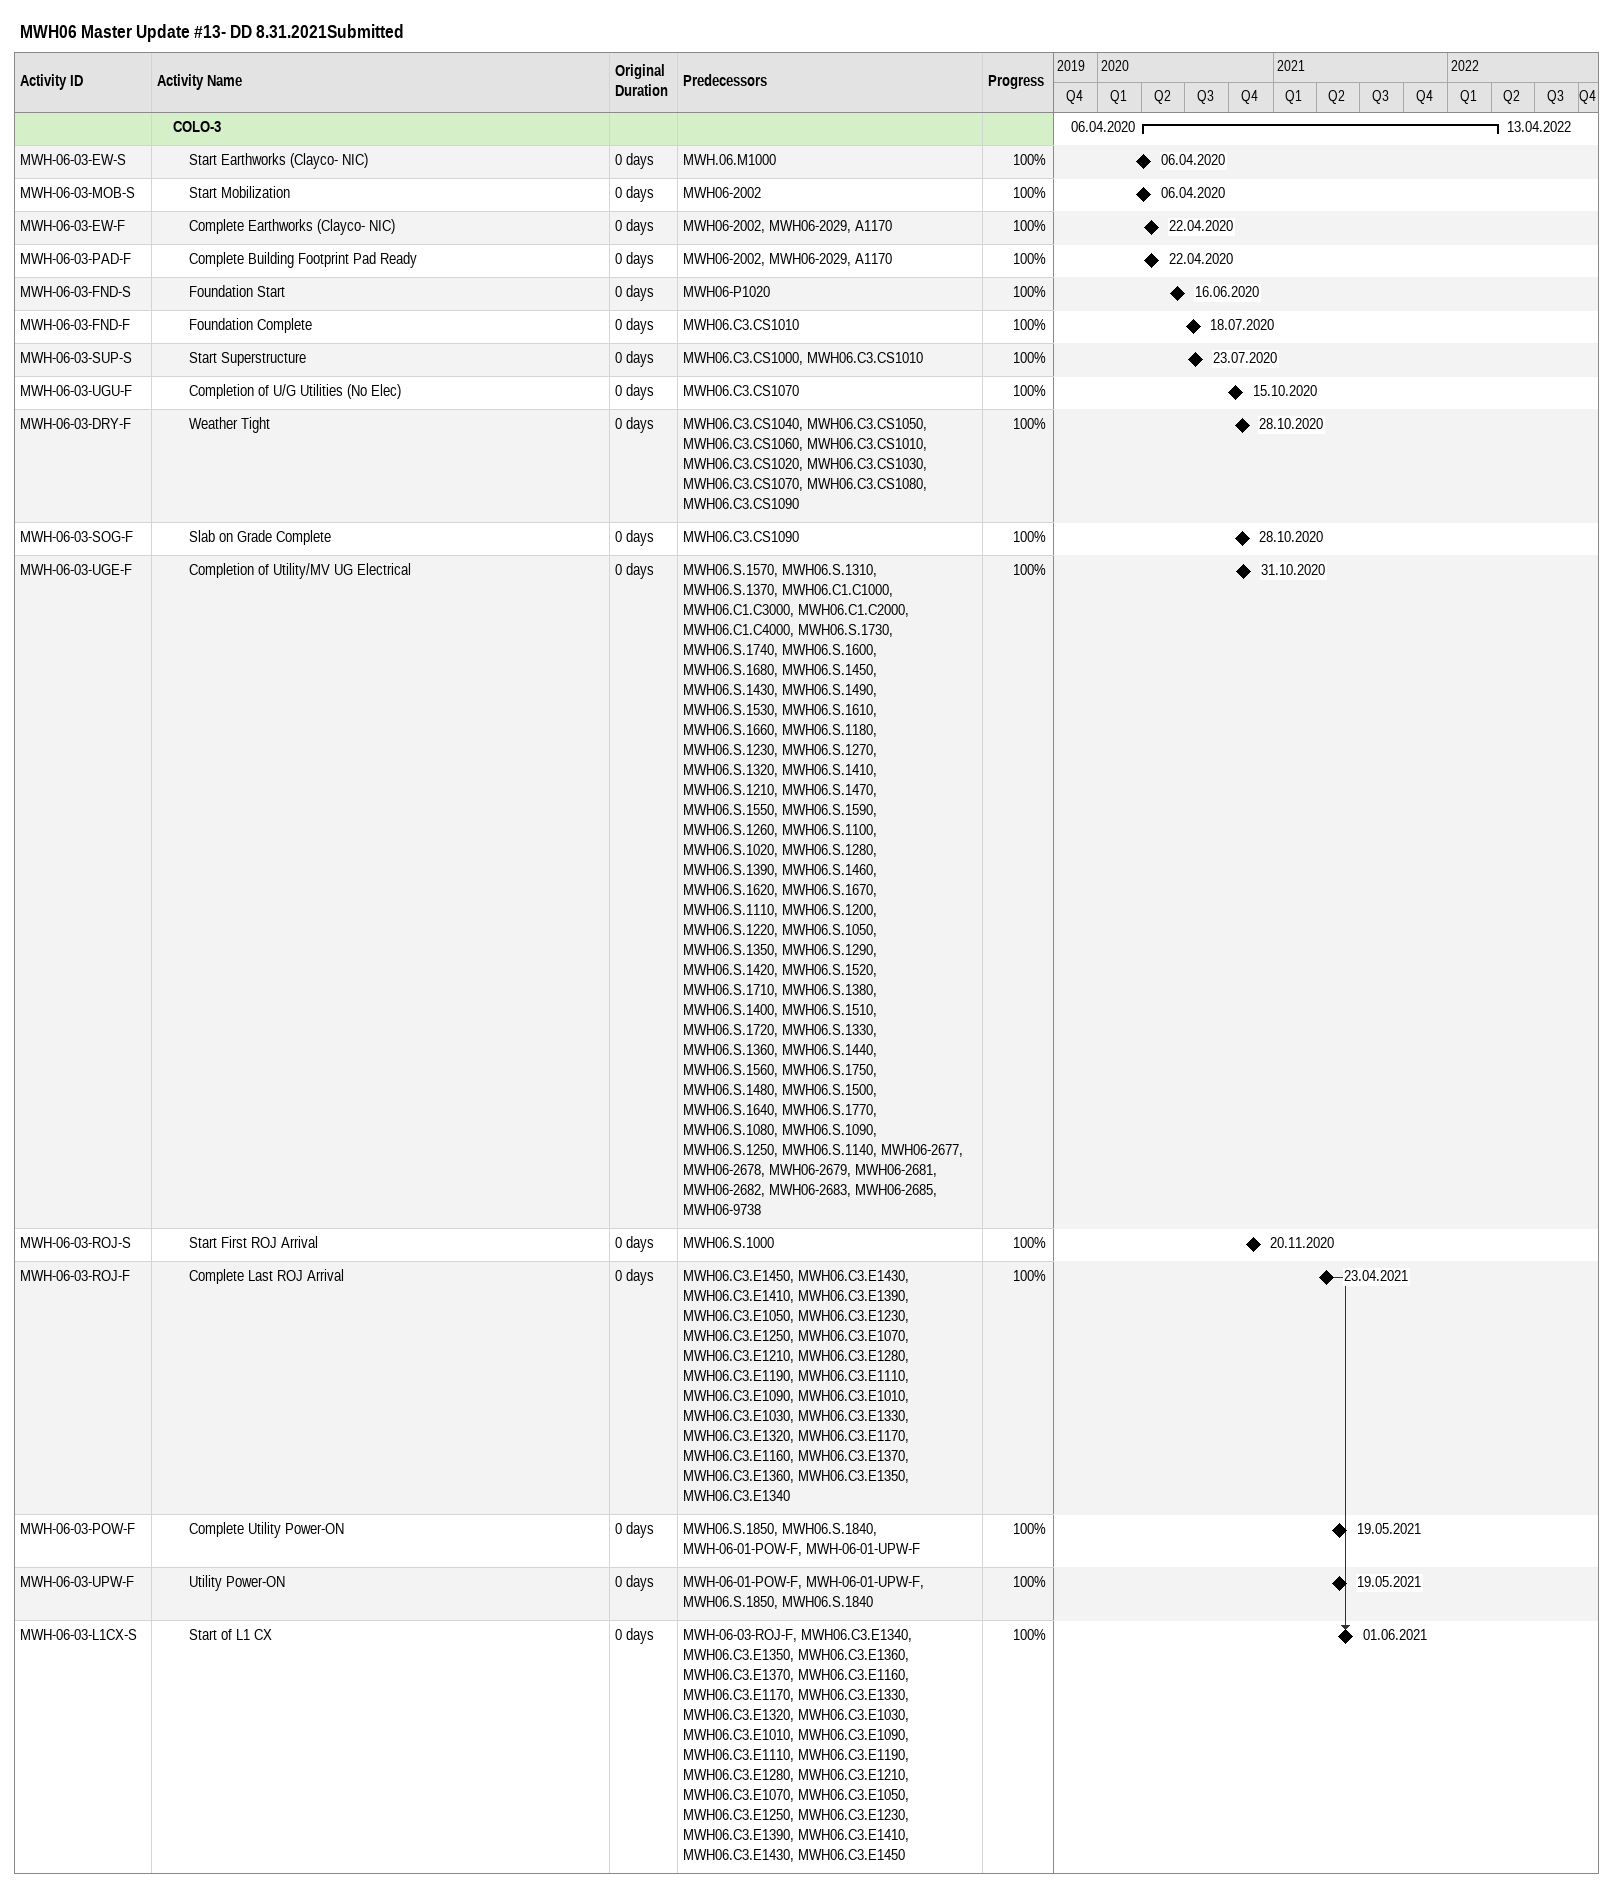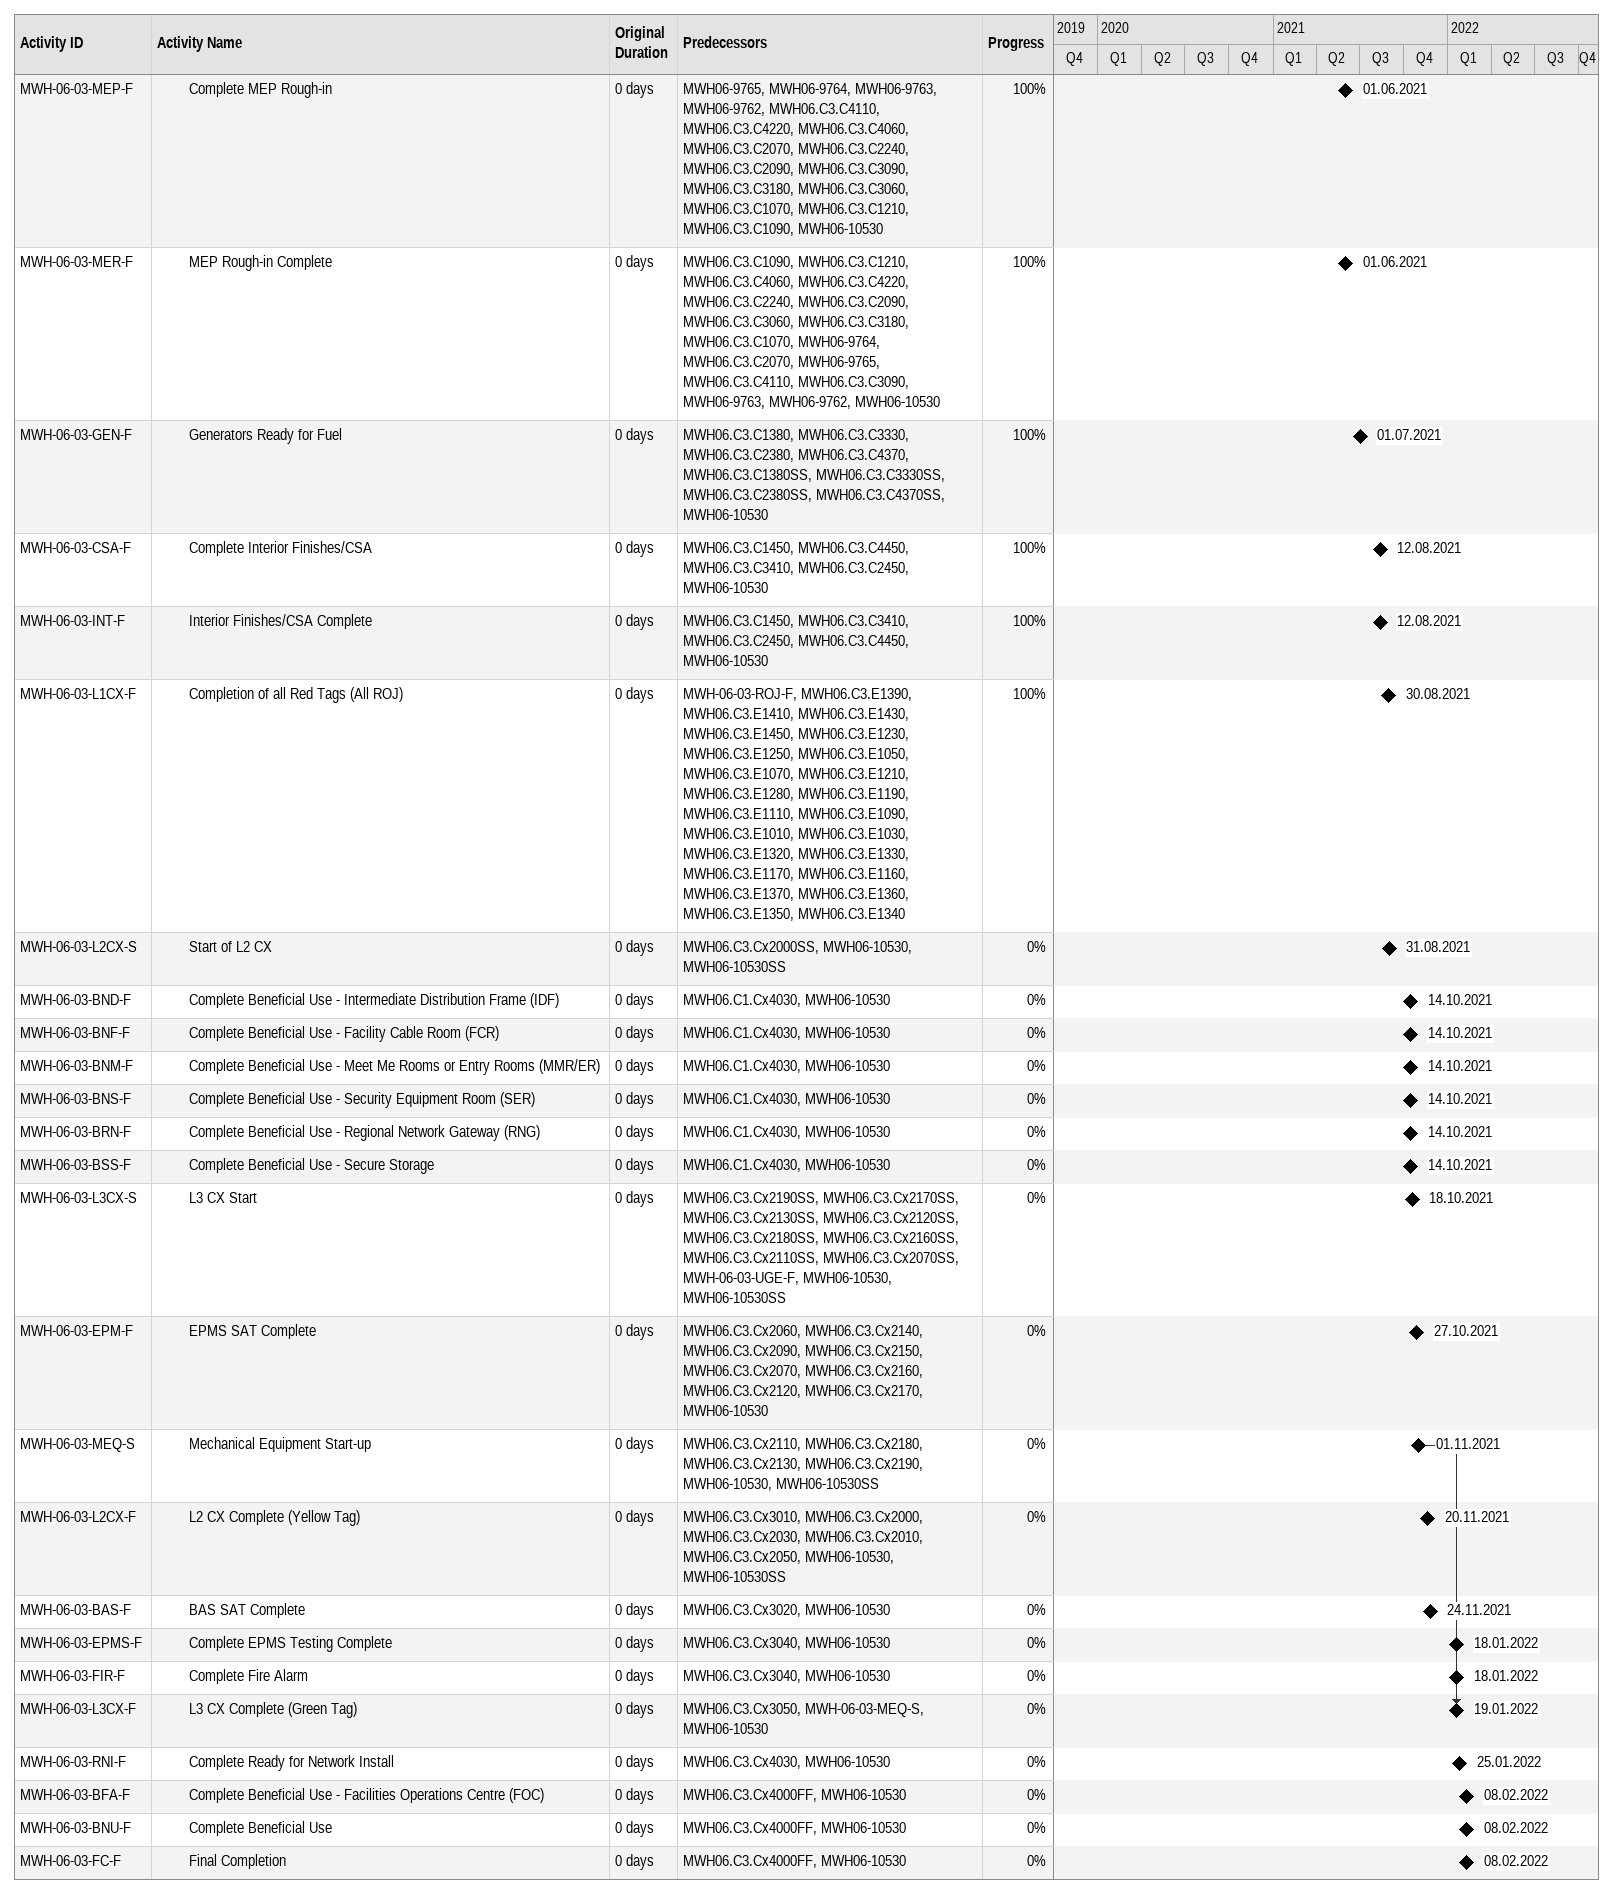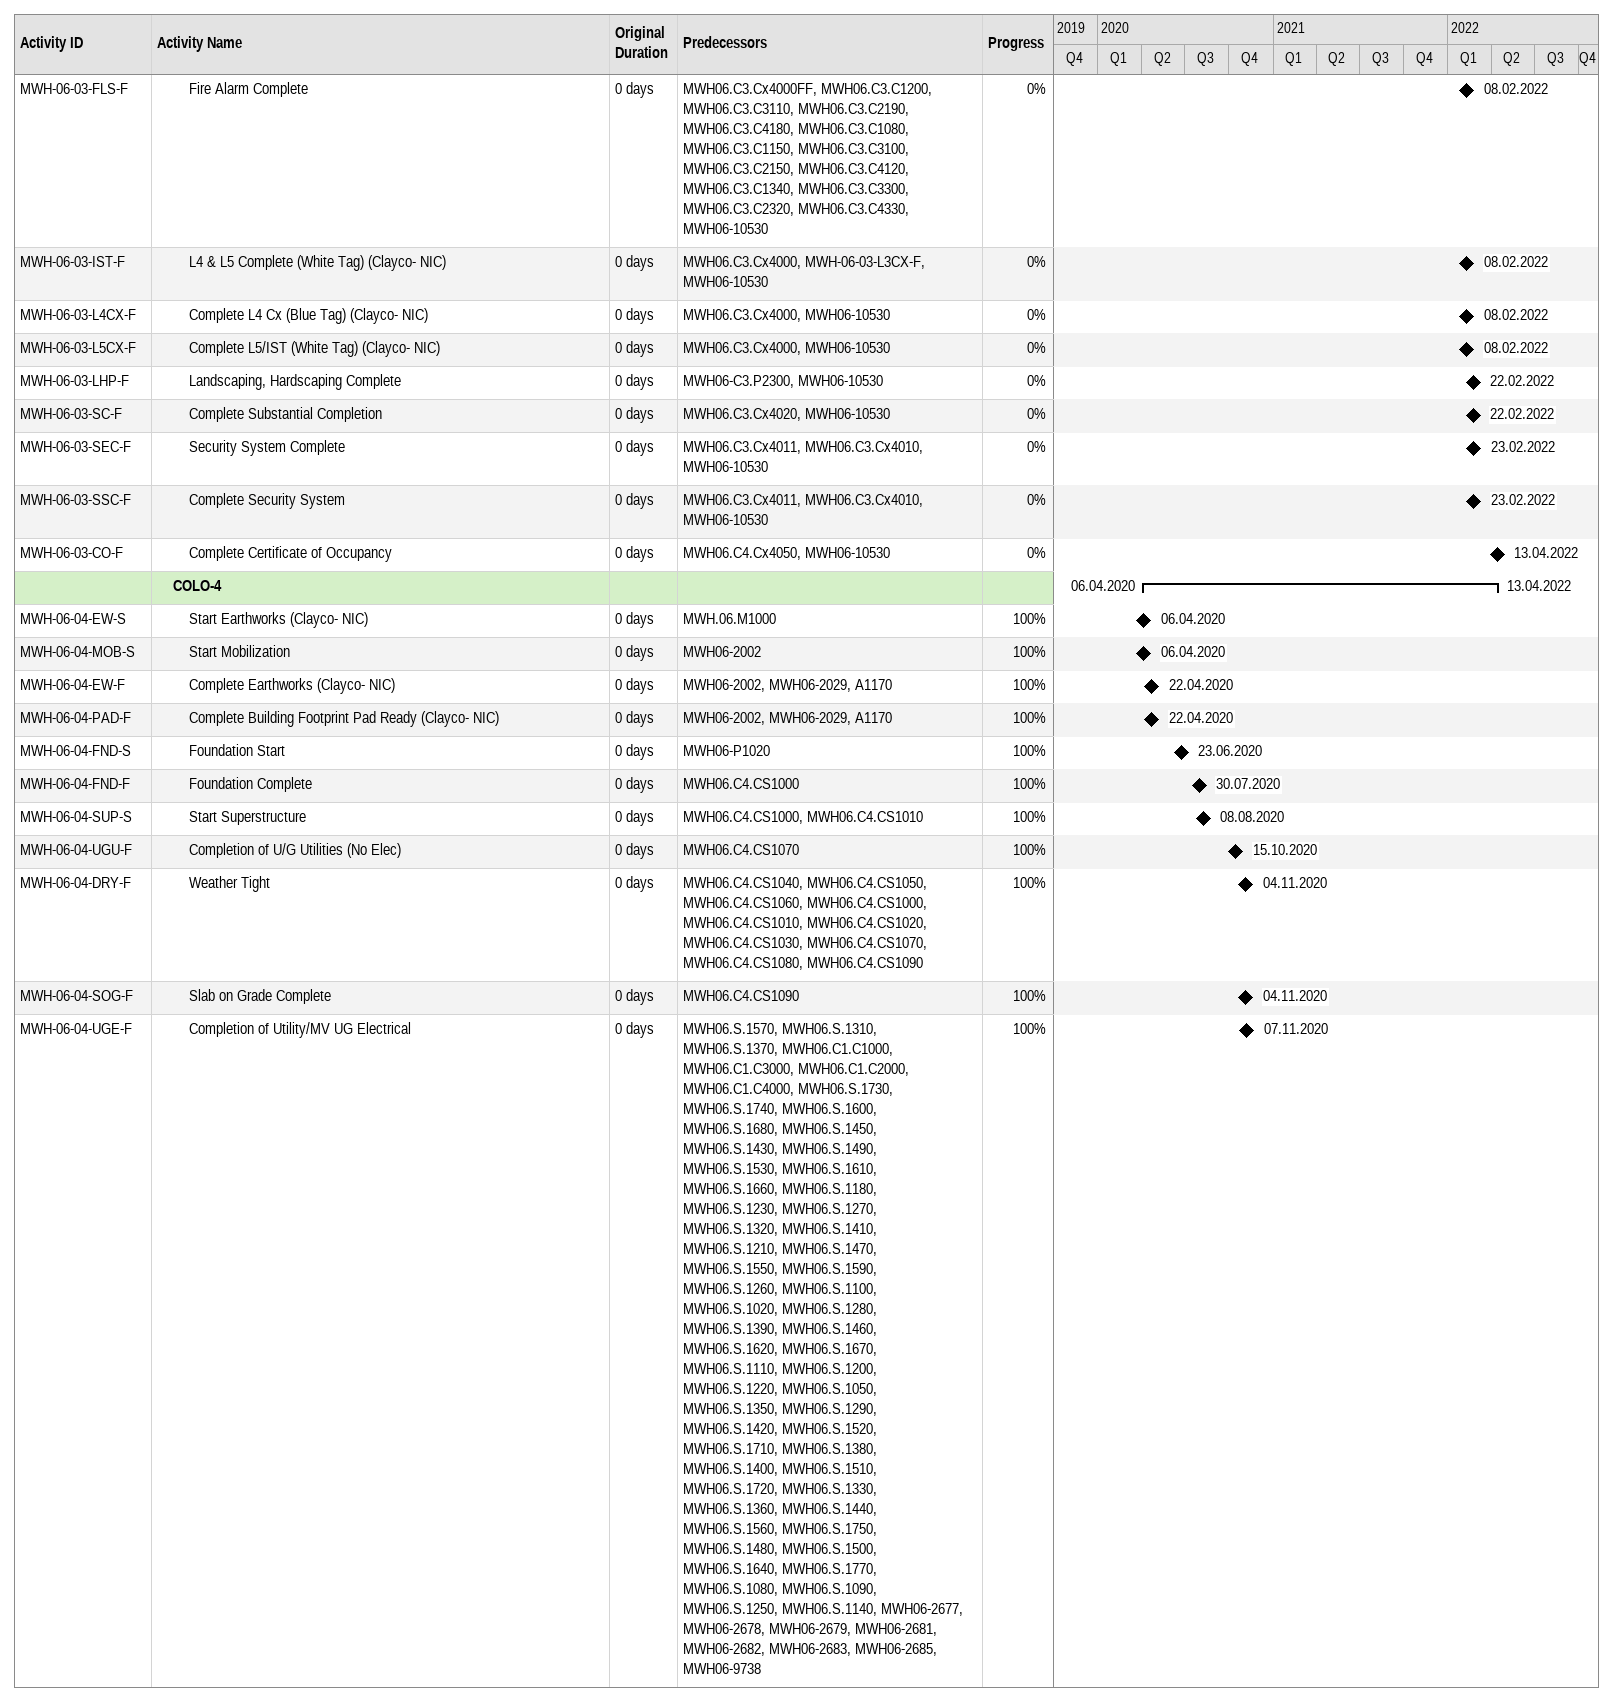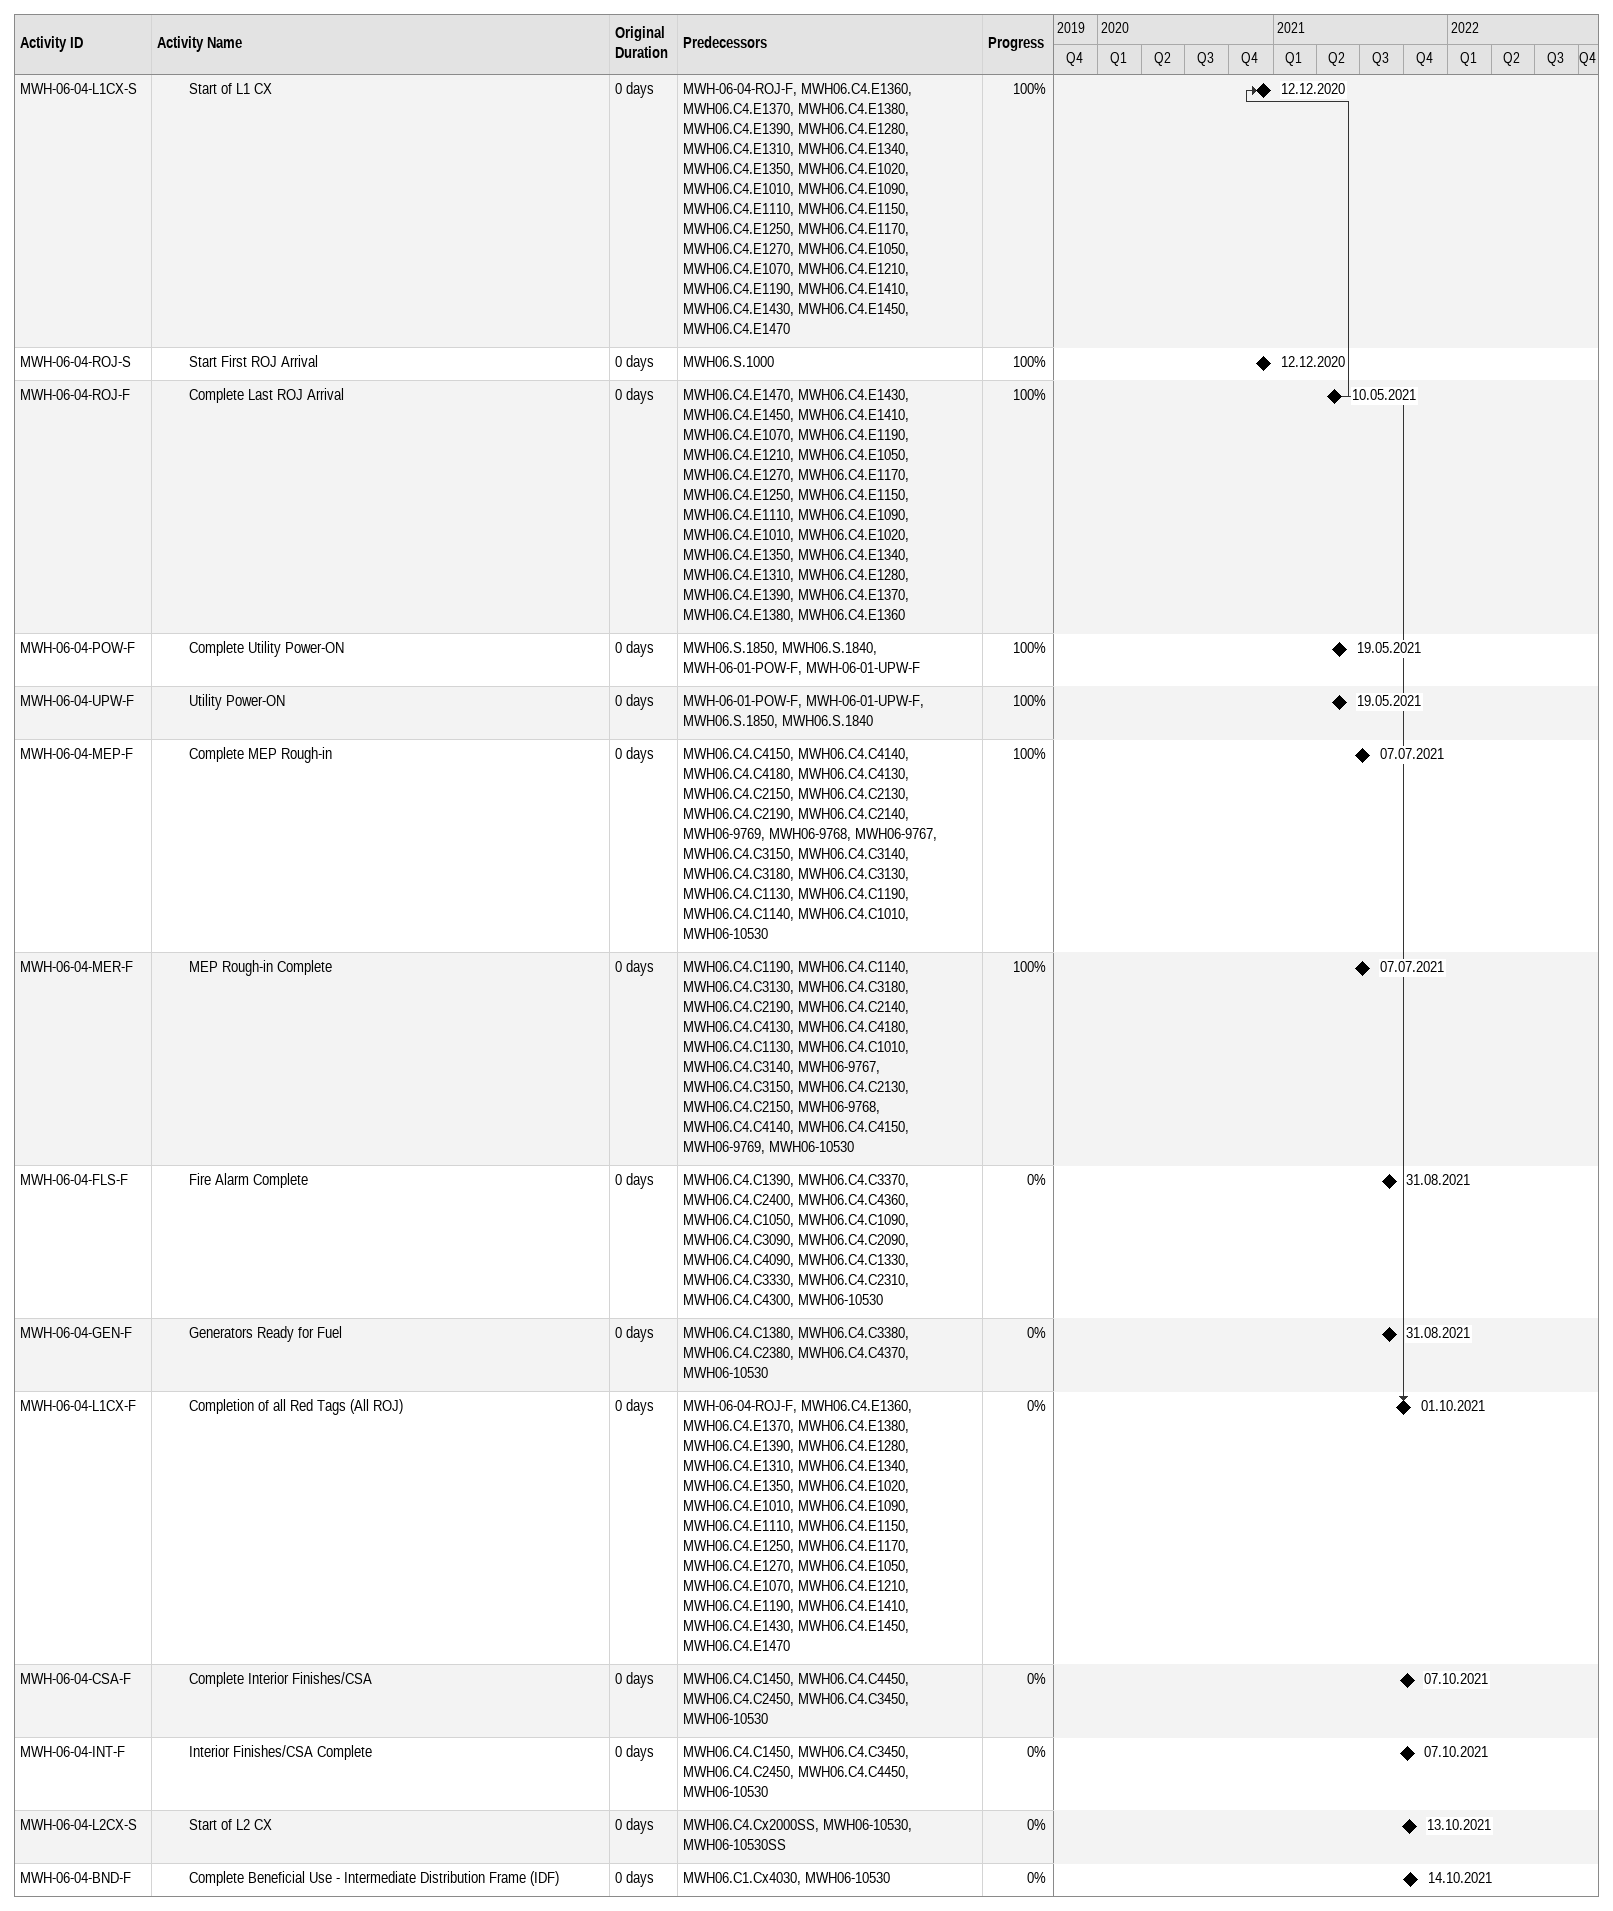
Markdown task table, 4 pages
MWH06 Master Update #13- DD 8.31.2021Submitted

| ID | Level | Task | Original duration | Start | Finish | Predecessors | % complete |
|---|---|---|---|---|---|---|---|
|  | 2 | **COLO-3** |  | 2020-04-06 | 2022-04-13 |  |  |
| MWH-06-03-EW-S | 3 | Start Earthworks (Clayco- NIC) | 0d | 2020-04-06 | 2020-04-06 | MWH.06.M1000 | 100 |
| MWH-06-03-MOB-S | 3 | Start Mobilization | 0d | 2020-04-06 | 2020-04-06 | MWH06-2002 | 100 |
| MWH-06-03-EW-F | 3 | Complete Earthworks (Clayco- NIC) | 0d | 2020-04-22 | 2020-04-22 | MWH06-2002, MWH06-2029, A1170 | 100 |
| MWH-06-03-PAD-F | 3 | Complete Building Footprint Pad Ready | 0d | 2020-04-22 | 2020-04-22 | MWH06-2002, MWH06-2029, A1170 | 100 |
| MWH-06-03-FND-S | 3 | Foundation Start | 0d | 2020-06-16 | 2020-06-16 | MWH06-P1020 | 100 |
| MWH-06-03-FND-F | 3 | Foundation Complete | 0d | 2020-07-18 | 2020-07-18 | MWH06.C3.CS1010 | 100 |
| MWH-06-03-SUP-S | 3 | Start Superstructure | 0d | 2020-07-23 | 2020-07-23 | MWH06.C3.CS1000, MWH06.C3.CS1010 | 100 |
| MWH-06-03-UGU-F | 3 | Completion of U/G Utilities (No Elec) | 0d | 2020-10-15 | 2020-10-15 | MWH06.C3.CS1070 | 100 |
| MWH-06-03-DRY-F | 3 | Weather Tight | 0d | 2020-10-28 | 2020-10-28 | MWH06.C3.CS1040, MWH06.C3.CS1050, MWH06.C3.CS1060, MWH06.C3.CS1010, MWH06.C3.CS1020, MWH06.C3.CS1030, MWH06.C3.CS1070, MWH06.C3.CS1080, MWH06.C3.CS1090 | 100 |
| MWH-06-03-SOG-F | 3 | Slab on Grade Complete | 0d | 2020-10-28 | 2020-10-28 | MWH06.C3.CS1090 | 100 |
| MWH-06-03-UGE-F | 3 | Completion of Utility/MV UG Electrical | 0d | 2020-10-31 | 2020-10-31 | MWH06.S.1570, MWH06.S.1310, MWH06.S.1370, MWH06.C1.C1000, MWH06.C1.C3000, MWH06.C1.C2000, MWH06.C1.C4000, MWH06.S.1730, MWH06.S.1740, MWH06.S.1600, MWH06.S.1680, MWH06.S.1450, MWH06.S.1430, MWH06.S.1490, MWH06.S.1530, MWH06.S.1610, MWH06.S.1660, MWH06.S.1180, MWH06.S.1230, MWH06.S.1270, MWH06.S.1320, MWH06.S.1410, MWH06.S.1210, MWH06.S.1470, MWH06.S.1550, MWH06.S.1590, MWH06.S.1260, MWH06.S.1100, MWH06.S.1020, MWH06.S.1280, MWH06.S.1390, MWH06.S.1460, MWH06.S.1620, MWH06.S.1670, MWH06.S.1110, MWH06.S.1200, MWH06.S.1220, MWH06.S.1050, MWH06.S.1350, MWH06.S.1290, MWH06.S.1420, MWH06.S.1520, MWH06.S.1710, MWH06.S.1380, MWH06.S.1400, MWH06.S.1510, MWH06.S.1720, MWH06.S.1330, MWH06.S.1360, MWH06.S.1440, MWH06.S.1560, MWH06.S.1750, MWH06.S.1480, MWH06.S.1500, MWH06.S.1640, MWH06.S.1770, MWH06.S.1080, MWH06.S.1090, MWH06.S.1250, MWH06.S.1140, MWH06-2677, MWH06-2678, MWH06-2679, MWH06-2681, MWH06-2682, MWH06-2683, MWH06-2685, MWH06-9738 | 100 |
| MWH-06-03-ROJ-S | 3 | Start First ROJ Arrival | 0d | 2020-11-20 | 2020-11-20 | MWH06.S.1000 | 100 |
| MWH-06-03-ROJ-F | 3 | Complete Last ROJ Arrival | 0d | 2021-04-23 | 2021-04-23 | MWH06.C3.E1450, MWH06.C3.E1430, MWH06.C3.E1410, MWH06.C3.E1390, MWH06.C3.E1050, MWH06.C3.E1230, MWH06.C3.E1250, MWH06.C3.E1070, MWH06.C3.E1210, MWH06.C3.E1280, MWH06.C3.E1190, MWH06.C3.E1110, MWH06.C3.E1090, MWH06.C3.E1010, MWH06.C3.E1030, MWH06.C3.E1330, MWH06.C3.E1320, MWH06.C3.E1170, MWH06.C3.E1160, MWH06.C3.E1370, MWH06.C3.E1360, MWH06.C3.E1350, MWH06.C3.E1340 | 100 |
| MWH-06-03-POW-F | 3 | Complete Utility Power-ON | 0d | 2021-05-19 | 2021-05-19 | MWH06.S.1850, MWH06.S.1840, MWH-06-01-POW-F, MWH-06-01-UPW-F | 100 |
| MWH-06-03-UPW-F | 3 | Utility Power-ON | 0d | 2021-05-19 | 2021-05-19 | MWH-06-01-POW-F, MWH-06-01-UPW-F, MWH06.S.1850, MWH06.S.1840 | 100 |
| MWH-06-03-L1CX-S | 3 | Start of L1 CX | 0d | 2021-06-01 | 2021-06-01 | MWH-06-03-ROJ-F, MWH06.C3.E1340, MWH06.C3.E1350, MWH06.C3.E1360, MWH06.C3.E1370, MWH06.C3.E1160, MWH06.C3.E1170, MWH06.C3.E1330, MWH06.C3.E1320, MWH06.C3.E1030, MWH06.C3.E1010, MWH06.C3.E1090, MWH06.C3.E1110, MWH06.C3.E1190, MWH06.C3.E1280, MWH06.C3.E1210, MWH06.C3.E1070, MWH06.C3.E1050, MWH06.C3.E1250, MWH06.C3.E1230, MWH06.C3.E1390, MWH06.C3.E1410, MWH06.C3.E1430, MWH06.C3.E1450 | 100 |
| MWH-06-03-MEP-F | 3 | Complete MEP Rough-in | 0d | 2021-06-01 | 2021-06-01 | MWH06-9765, MWH06-9764, MWH06-9763, MWH06-9762, MWH06.C3.C4110, MWH06.C3.C4220, MWH06.C3.C4060, MWH06.C3.C2070, MWH06.C3.C2240, MWH06.C3.C2090, MWH06.C3.C3090, MWH06.C3.C3180, MWH06.C3.C3060, MWH06.C3.C1070, MWH06.C3.C1210, MWH06.C3.C1090, MWH06-10530 | 100 |
| MWH-06-03-MER-F | 3 | MEP Rough-in Complete | 0d | 2021-06-01 | 2021-06-01 | MWH06.C3.C1090, MWH06.C3.C1210, MWH06.C3.C4060, MWH06.C3.C4220, MWH06.C3.C2240, MWH06.C3.C2090, MWH06.C3.C3060, MWH06.C3.C3180, MWH06.C3.C1070, MWH06-9764, MWH06.C3.C2070, MWH06-9765, MWH06.C3.C4110, MWH06.C3.C3090, MWH06-9763, MWH06-9762, MWH06-10530 | 100 |
| MWH-06-03-GEN-F | 3 | Generators Ready for Fuel | 0d | 2021-07-01 | 2021-07-01 | MWH06.C3.C1380, MWH06.C3.C3330, MWH06.C3.C2380, MWH06.C3.C4370, MWH06.C3.C1380SS, MWH06.C3.C3330SS, MWH06.C3.C2380SS, MWH06.C3.C4370SS, MWH06-10530 | 100 |
| MWH-06-03-CSA-F | 3 | Complete Interior Finishes/CSA | 0d | 2021-08-12 | 2021-08-12 | MWH06.C3.C1450, MWH06.C3.C4450, MWH06.C3.C3410, MWH06.C3.C2450, MWH06-10530 | 100 |
| MWH-06-03-INT-F | 3 | Interior Finishes/CSA Complete | 0d | 2021-08-12 | 2021-08-12 | MWH06.C3.C1450, MWH06.C3.C3410, MWH06.C3.C2450, MWH06.C3.C4450, MWH06-10530 | 100 |
| MWH-06-03-L1CX-F | 3 | Completion of all Red Tags (All ROJ) | 0d | 2021-08-30 | 2021-08-30 | MWH-06-03-ROJ-F, MWH06.C3.E1390, MWH06.C3.E1410, MWH06.C3.E1430, MWH06.C3.E1450, MWH06.C3.E1230, MWH06.C3.E1250, MWH06.C3.E1050, MWH06.C3.E1070, MWH06.C3.E1210, MWH06.C3.E1280, MWH06.C3.E1190, MWH06.C3.E1110, MWH06.C3.E1090, MWH06.C3.E1010, MWH06.C3.E1030, MWH06.C3.E1320, MWH06.C3.E1330, MWH06.C3.E1170, MWH06.C3.E1160, MWH06.C3.E1370, MWH06.C3.E1360, MWH06.C3.E1350, MWH06.C3.E1340 | 100 |
| MWH-06-03-L2CX-S | 3 | Start of L2 CX | 0d | 2021-08-31 | 2021-08-31 | MWH06.C3.Cx2000SS, MWH06-10530, MWH06-10530SS | 0 |
| MWH-06-03-BND-F | 3 | Complete Beneficial Use - Intermediate Distribution Frame (IDF) | 0d | 2021-10-14 | 2021-10-14 | MWH06.C1.Cx4030, MWH06-10530 | 0 |
| MWH-06-03-BNF-F | 3 | Complete Beneficial Use - Facility Cable Room (FCR) | 0d | 2021-10-14 | 2021-10-14 | MWH06.C1.Cx4030, MWH06-10530 | 0 |
| MWH-06-03-BNM-F | 3 | Complete Beneficial Use - Meet Me Rooms or Entry Rooms (MMR/ER) | 0d | 2021-10-14 | 2021-10-14 | MWH06.C1.Cx4030, MWH06-10530 | 0 |
| MWH-06-03-BNS-F | 3 | Complete Beneficial Use - Security Equipment Room (SER) | 0d | 2021-10-14 | 2021-10-14 | MWH06.C1.Cx4030, MWH06-10530 | 0 |
| MWH-06-03-BRN-F | 3 | Complete Beneficial Use - Regional Network Gateway (RNG) | 0d | 2021-10-14 | 2021-10-14 | MWH06.C1.Cx4030, MWH06-10530 | 0 |
| MWH-06-03-BSS-F | 3 | Complete Beneficial Use - Secure Storage | 0d | 2021-10-14 | 2021-10-14 | MWH06.C1.Cx4030, MWH06-10530 | 0 |
| MWH-06-03-L3CX-S | 3 | L3 CX Start | 0d | 2021-10-18 | 2021-10-18 | MWH06.C3.Cx2190SS, MWH06.C3.Cx2170SS, MWH06.C3.Cx2130SS, MWH06.C3.Cx2120SS, MWH06.C3.Cx2180SS, MWH06.C3.Cx2160SS, MWH06.C3.Cx2110SS, MWH06.C3.Cx2070SS, MWH-06-03-UGE-F, MWH06-10530, MWH06-10530SS | 0 |
| MWH-06-03-EPM-F | 3 | EPMS SAT Complete | 0d | 2021-10-27 | 2021-10-27 | MWH06.C3.Cx2060, MWH06.C3.Cx2140, MWH06.C3.Cx2090, MWH06.C3.Cx2150, MWH06.C3.Cx2070, MWH06.C3.Cx2160, MWH06.C3.Cx2120, MWH06.C3.Cx2170, MWH06-10530 | 0 |
| MWH-06-03-MEQ-S | 3 | Mechanical Equipment Start-up | 0d | 2021-11-01 | 2021-11-01 | MWH06.C3.Cx2110, MWH06.C3.Cx2180, MWH06.C3.Cx2130, MWH06.C3.Cx2190, MWH06-10530, MWH06-10530SS | 0 |
| MWH-06-03-L2CX-F | 3 | L2 CX Complete (Yellow Tag) | 0d | 2021-11-20 | 2021-11-20 | MWH06.C3.Cx3010, MWH06.C3.Cx2000, MWH06.C3.Cx2030, MWH06.C3.Cx2010, MWH06.C3.Cx2050, MWH06-10530, MWH06-10530SS | 0 |
| MWH-06-03-BAS-F | 3 | BAS SAT Complete | 0d | 2021-11-24 | 2021-11-24 | MWH06.C3.Cx3020, MWH06-10530 | 0 |
| MWH-06-03-EPMS-F | 3 | Complete EPMS Testing Complete | 0d | 2022-01-18 | 2022-01-18 | MWH06.C3.Cx3040, MWH06-10530 | 0 |
| MWH-06-03-FIR-F | 3 | Complete Fire Alarm | 0d | 2022-01-18 | 2022-01-18 | MWH06.C3.Cx3040, MWH06-10530 | 0 |
| MWH-06-03-L3CX-F | 3 | L3 CX Complete (Green Tag) | 0d | 2022-01-19 | 2022-01-19 | MWH06.C3.Cx3050, MWH-06-03-MEQ-S, MWH06-10530 | 0 |
| MWH-06-03-RNI-F | 3 | Complete Ready for Network Install | 0d | 2022-01-25 | 2022-01-25 | MWH06.C3.Cx4030, MWH06-10530 | 0 |
| MWH-06-03-BFA-F | 3 | Complete Beneficial Use - Facilities Operations Centre (FOC) | 0d | 2022-02-08 | 2022-02-08 | MWH06.C3.Cx4000FF, MWH06-10530 | 0 |
| MWH-06-03-BNU-F | 3 | Complete Beneficial Use | 0d | 2022-02-08 | 2022-02-08 | MWH06.C3.Cx4000FF, MWH06-10530 | 0 |
| MWH-06-03-FC-F | 3 | Final Completion | 0d | 2022-02-08 | 2022-02-08 | MWH06.C3.Cx4000FF, MWH06-10530 | 0 |
| MWH-06-03-FLS-F | 3 | Fire Alarm Complete | 0d | 2022-02-08 | 2022-02-08 | MWH06.C3.Cx4000FF, MWH06.C3.C1200, MWH06.C3.C3110, MWH06.C3.C2190, MWH06.C3.C4180, MWH06.C3.C1080, MWH06.C3.C1150, MWH06.C3.C3100, MWH06.C3.C2150, MWH06.C3.C4120, MWH06.C3.C1340, MWH06.C3.C3300, MWH06.C3.C2320, MWH06.C3.C4330, MWH06-10530 | 0 |
| MWH-06-03-IST-F | 3 | L4 & L5 Complete (White Tag) (Clayco- NIC) | 0d | 2022-02-08 | 2022-02-08 | MWH06.C3.Cx4000, MWH-06-03-L3CX-F, MWH06-10530 | 0 |
| MWH-06-03-L4CX-F | 3 | Complete L4 Cx (Blue Tag) (Clayco- NIC) | 0d | 2022-02-08 | 2022-02-08 | MWH06.C3.Cx4000, MWH06-10530 | 0 |
| MWH-06-03-L5CX-F | 3 | Complete L5/IST (White Tag) (Clayco- NIC) | 0d | 2022-02-08 | 2022-02-08 | MWH06.C3.Cx4000, MWH06-10530 | 0 |
| MWH-06-03-LHP-F | 3 | Landscaping, Hardscaping Complete | 0d | 2022-02-22 | 2022-02-22 | MWH06-C3.P2300, MWH06-10530 | 0 |
| MWH-06-03-SC-F | 3 | Complete Substantial Completion | 0d | 2022-02-22 | 2022-02-22 | MWH06.C3.Cx4020, MWH06-10530 | 0 |
| MWH-06-03-SEC-F | 3 | Security System Complete | 0d | 2022-02-23 | 2022-02-23 | MWH06.C3.Cx4011, MWH06.C3.Cx4010, MWH06-10530 | 0 |
| MWH-06-03-SSC-F | 3 | Complete Security System | 0d | 2022-02-23 | 2022-02-23 | MWH06.C3.Cx4011, MWH06.C3.Cx4010, MWH06-10530 | 0 |
| MWH-06-03-CO-F | 3 | Complete Certificate of Occupancy | 0d | 2022-04-13 | 2022-04-13 | MWH06.C4.Cx4050, MWH06-10530 | 0 |
|  | 2 | **COLO-4** |  | 2020-04-06 | 2022-04-13 |  |  |
| MWH-06-04-EW-S | 3 | Start Earthworks (Clayco- NIC) | 0d | 2020-04-06 | 2020-04-06 | MWH.06.M1000 | 100 |
| MWH-06-04-MOB-S | 3 | Start Mobilization | 0d | 2020-04-06 | 2020-04-06 | MWH06-2002 | 100 |
| MWH-06-04-EW-F | 3 | Complete Earthworks (Clayco- NIC) | 0d | 2020-04-22 | 2020-04-22 | MWH06-2002, MWH06-2029, A1170 | 100 |
| MWH-06-04-PAD-F | 3 | Complete Building Footprint Pad Ready (Clayco- NIC) | 0d | 2020-04-22 | 2020-04-22 | MWH06-2002, MWH06-2029, A1170 | 100 |
| MWH-06-04-FND-S | 3 | Foundation Start | 0d | 2020-06-23 | 2020-06-23 | MWH06-P1020 | 100 |
| MWH-06-04-FND-F | 3 | Foundation Complete | 0d | 2020-07-30 | 2020-07-30 | MWH06.C4.CS1000 | 100 |
| MWH-06-04-SUP-S | 3 | Start Superstructure | 0d | 2020-08-08 | 2020-08-08 | MWH06.C4.CS1000, MWH06.C4.CS1010 | 100 |
| MWH-06-04-UGU-F | 3 | Completion of U/G Utilities (No Elec) | 0d | 2020-10-15 | 2020-10-15 | MWH06.C4.CS1070 | 100 |
| MWH-06-04-DRY-F | 3 | Weather Tight | 0d | 2020-11-04 | 2020-11-04 | MWH06.C4.CS1040, MWH06.C4.CS1050, MWH06.C4.CS1060, MWH06.C4.CS1000, MWH06.C4.CS1010, MWH06.C4.CS1020, MWH06.C4.CS1030, MWH06.C4.CS1070, MWH06.C4.CS1080, MWH06.C4.CS1090 | 100 |
| MWH-06-04-SOG-F | 3 | Slab on Grade Complete | 0d | 2020-11-04 | 2020-11-04 | MWH06.C4.CS1090 | 100 |
| MWH-06-04-UGE-F | 3 | Completion of Utility/MV UG Electrical | 0d | 2020-11-07 | 2020-11-07 | MWH06.S.1570, MWH06.S.1310, MWH06.S.1370, MWH06.C1.C1000, MWH06.C1.C3000, MWH06.C1.C2000, MWH06.C1.C4000, MWH06.S.1730, MWH06.S.1740, MWH06.S.1600, MWH06.S.1680, MWH06.S.1450, MWH06.S.1430, MWH06.S.1490, MWH06.S.1530, MWH06.S.1610, MWH06.S.1660, MWH06.S.1180, MWH06.S.1230, MWH06.S.1270, MWH06.S.1320, MWH06.S.1410, MWH06.S.1210, MWH06.S.1470, MWH06.S.1550, MWH06.S.1590, MWH06.S.1260, MWH06.S.1100, MWH06.S.1020, MWH06.S.1280, MWH06.S.1390, MWH06.S.1460, MWH06.S.1620, MWH06.S.1670, MWH06.S.1110, MWH06.S.1200, MWH06.S.1220, MWH06.S.1050, MWH06.S.1350, MWH06.S.1290, MWH06.S.1420, MWH06.S.1520, MWH06.S.1710, MWH06.S.1380, MWH06.S.1400, MWH06.S.1510, MWH06.S.1720, MWH06.S.1330, MWH06.S.1360, MWH06.S.1440, MWH06.S.1560, MWH06.S.1750, MWH06.S.1480, MWH06.S.1500, MWH06.S.1640, MWH06.S.1770, MWH06.S.1080, MWH06.S.1090, MWH06.S.1250, MWH06.S.1140, MWH06-2677, MWH06-2678, MWH06-2679, MWH06-2681, MWH06-2682, MWH06-2683, MWH06-2685, MWH06-9738 | 100 |
| MWH-06-04-L1CX-S | 3 | Start of L1 CX | 0d | 2020-12-12 | 2020-12-12 | MWH-06-04-ROJ-F, MWH06.C4.E1360, MWH06.C4.E1370, MWH06.C4.E1380, MWH06.C4.E1390, MWH06.C4.E1280, MWH06.C4.E1310, MWH06.C4.E1340, MWH06.C4.E1350, MWH06.C4.E1020, MWH06.C4.E1010, MWH06.C4.E1090, MWH06.C4.E1110, MWH06.C4.E1150, MWH06.C4.E1250, MWH06.C4.E1170, MWH06.C4.E1270, MWH06.C4.E1050, MWH06.C4.E1070, MWH06.C4.E1210, MWH06.C4.E1190, MWH06.C4.E1410, MWH06.C4.E1430, MWH06.C4.E1450, MWH06.C4.E1470 | 100 |
| MWH-06-04-ROJ-S | 3 | Start First ROJ Arrival | 0d | 2020-12-12 | 2020-12-12 | MWH06.S.1000 | 100 |
| MWH-06-04-ROJ-F | 3 | Complete Last ROJ Arrival | 0d | 2021-05-10 | 2021-05-10 | MWH06.C4.E1470, MWH06.C4.E1430, MWH06.C4.E1450, MWH06.C4.E1410, MWH06.C4.E1070, MWH06.C4.E1190, MWH06.C4.E1210, MWH06.C4.E1050, MWH06.C4.E1270, MWH06.C4.E1170, MWH06.C4.E1250, MWH06.C4.E1150, MWH06.C4.E1110, MWH06.C4.E1090, MWH06.C4.E1010, MWH06.C4.E1020, MWH06.C4.E1350, MWH06.C4.E1340, MWH06.C4.E1310, MWH06.C4.E1280, MWH06.C4.E1390, MWH06.C4.E1370, MWH06.C4.E1380, MWH06.C4.E1360 | 100 |
| MWH-06-04-POW-F | 3 | Complete Utility Power-ON | 0d | 2021-05-19 | 2021-05-19 | MWH06.S.1850, MWH06.S.1840, MWH-06-01-POW-F, MWH-06-01-UPW-F | 100 |
| MWH-06-04-UPW-F | 3 | Utility Power-ON | 0d | 2021-05-19 | 2021-05-19 | MWH-06-01-POW-F, MWH-06-01-UPW-F, MWH06.S.1850, MWH06.S.1840 | 100 |
| MWH-06-04-MEP-F | 3 | Complete MEP Rough-in | 0d | 2021-07-07 | 2021-07-07 | MWH06.C4.C4150, MWH06.C4.C4140, MWH06.C4.C4180, MWH06.C4.C4130, MWH06.C4.C2150, MWH06.C4.C2130, MWH06.C4.C2190, MWH06.C4.C2140, MWH06-9769, MWH06-9768, MWH06-9767, MWH06.C4.C3150, MWH06.C4.C3140, MWH06.C4.C3180, MWH06.C4.C3130, MWH06.C4.C1130, MWH06.C4.C1190, MWH06.C4.C1140, MWH06.C4.C1010, MWH06-10530 | 100 |
| MWH-06-04-MER-F | 3 | MEP Rough-in Complete | 0d | 2021-07-07 | 2021-07-07 | MWH06.C4.C1190, MWH06.C4.C1140, MWH06.C4.C3130, MWH06.C4.C3180, MWH06.C4.C2190, MWH06.C4.C2140, MWH06.C4.C4130, MWH06.C4.C4180, MWH06.C4.C1130, MWH06.C4.C1010, MWH06.C4.C3140, MWH06-9767, MWH06.C4.C3150, MWH06.C4.C2130, MWH06.C4.C2150, MWH06-9768, MWH06.C4.C4140, MWH06.C4.C4150, MWH06-9769, MWH06-10530 | 100 |
| MWH-06-04-FLS-F | 3 | Fire Alarm Complete | 0d | 2021-08-31 | 2021-08-31 | MWH06.C4.C1390, MWH06.C4.C3370, MWH06.C4.C2400, MWH06.C4.C4360, MWH06.C4.C1050, MWH06.C4.C1090, MWH06.C4.C3090, MWH06.C4.C2090, MWH06.C4.C4090, MWH06.C4.C1330, MWH06.C4.C3330, MWH06.C4.C2310, MWH06.C4.C4300, MWH06-10530 | 0 |
| MWH-06-04-GEN-F | 3 | Generators Ready for Fuel | 0d | 2021-08-31 | 2021-08-31 | MWH06.C4.C1380, MWH06.C4.C3380, MWH06.C4.C2380, MWH06.C4.C4370, MWH06-10530 | 0 |
| MWH-06-04-L1CX-F | 3 | Completion of all Red Tags (All ROJ) | 0d | 2021-10-01 | 2021-10-01 | MWH-06-04-ROJ-F, MWH06.C4.E1360, MWH06.C4.E1370, MWH06.C4.E1380, MWH06.C4.E1390, MWH06.C4.E1280, MWH06.C4.E1310, MWH06.C4.E1340, MWH06.C4.E1350, MWH06.C4.E1020, MWH06.C4.E1010, MWH06.C4.E1090, MWH06.C4.E1110, MWH06.C4.E1150, MWH06.C4.E1250, MWH06.C4.E1170, MWH06.C4.E1270, MWH06.C4.E1050, MWH06.C4.E1070, MWH06.C4.E1210, MWH06.C4.E1190, MWH06.C4.E1410, MWH06.C4.E1430, MWH06.C4.E1450, MWH06.C4.E1470 | 0 |
| MWH-06-04-CSA-F | 3 | Complete Interior Finishes/CSA | 0d | 2021-10-07 | 2021-10-07 | MWH06.C4.C1450, MWH06.C4.C4450, MWH06.C4.C2450, MWH06.C4.C3450, MWH06-10530 | 0 |
| MWH-06-04-INT-F | 3 | Interior Finishes/CSA Complete | 0d | 2021-10-07 | 2021-10-07 | MWH06.C4.C1450, MWH06.C4.C3450, MWH06.C4.C2450, MWH06.C4.C4450, MWH06-10530 | 0 |
| MWH-06-04-L2CX-S | 3 | Start of L2 CX | 0d | 2021-10-13 | 2021-10-13 | MWH06.C4.Cx2000SS, MWH06-10530, MWH06-10530SS | 0 |
| MWH-06-04-BND-F | 3 | Complete Beneficial Use - Intermediate Distribution Frame (IDF) | 0d | 2021-10-14 | 2021-10-14 | MWH06.C1.Cx4030, MWH06-10530 | 0 |
